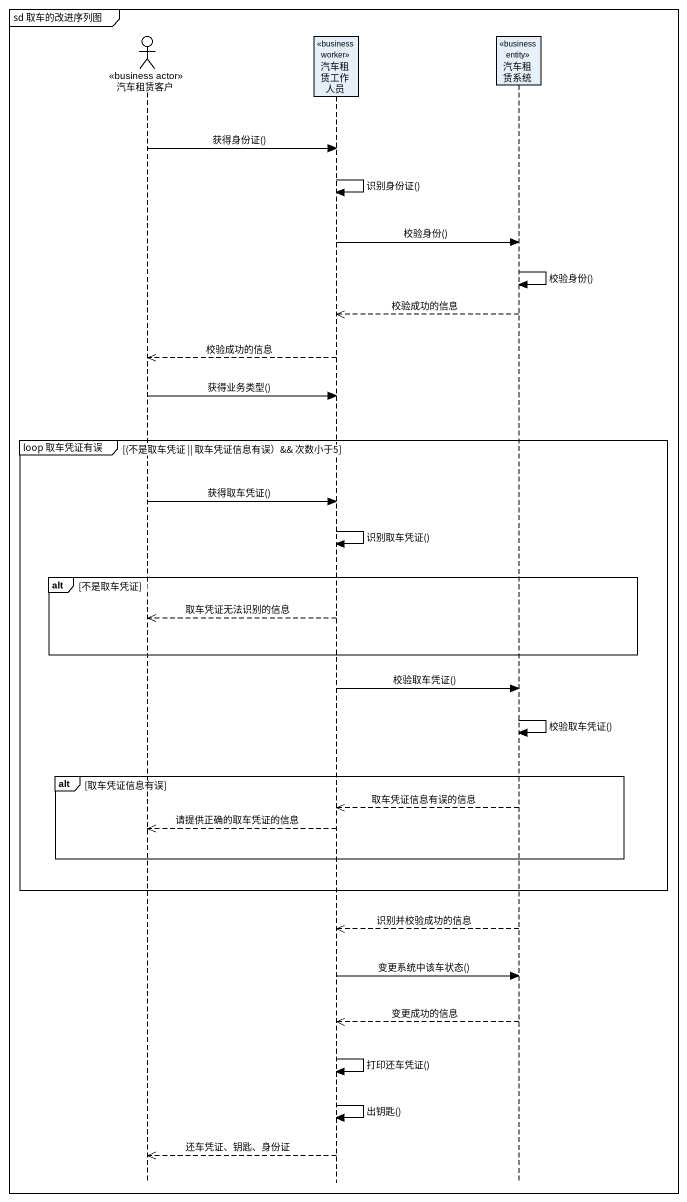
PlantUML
@startuml
mainframe sd 取车的改进序列图
hide footbox
actor 汽车租赁客户 <<business actor>>
participant 汽车租赁工作人员 <<business worker>>
participant 汽车租赁系统 <<business entity>>

汽车租赁客户 -> 汽车租赁工作人员 : 获得身份证()
汽车租赁工作人员 -> 汽车租赁工作人员 : 识别身份证()
汽车租赁工作人员 -> 汽车租赁系统 : 校验身份()
汽车租赁系统 -> 汽车租赁系统 : 校验身份()
汽车租赁系统 -->> 汽车租赁工作人员 : 校验成功的信息
汽车租赁工作人员 -->> 汽车租赁客户 : 校验成功的信息
汽车租赁客户 -> 汽车租赁工作人员 : 获得业务类型()
group loop 取车凭证有误 [(不是取车凭证 || 取车凭证信息有误）&& 次数小于5]
  汽车租赁客户 -> 汽车租赁工作人员 : 获得取车凭证()
  汽车租赁工作人员 -> 汽车租赁工作人员 : 识别取车凭证()
  alt 不是取车凭证
    汽车租赁工作人员 -->> 汽车租赁客户 : 取车凭证无法识别的信息
  end
  汽车租赁工作人员 -> 汽车租赁系统 : 校验取车凭证()
  汽车租赁系统 -> 汽车租赁系统 : 校验取车凭证()
  alt 取车凭证信息有误
    汽车租赁系统 -->> 汽车租赁工作人员 : 取车凭证信息有误的信息
    汽车租赁工作人员 -->> 汽车租赁客户 : 请提供正确的取车凭证的信息
  end
end
汽车租赁系统 -->> 汽车租赁工作人员 : 识别并校验成功的信息
汽车租赁工作人员 -> 汽车租赁系统 : 变更系统中该车状态()
汽车租赁系统 -->> 汽车租赁工作人员 : 变更成功的信息
汽车租赁工作人员 -> 汽车租赁工作人员 : 打印还车凭证()
汽车租赁工作人员 -> 汽车租赁工作人员 : 出钥匙()
汽车租赁工作人员 -->> 汽车租赁客户 : 还车凭证、钥匙、身份证
@enduml
